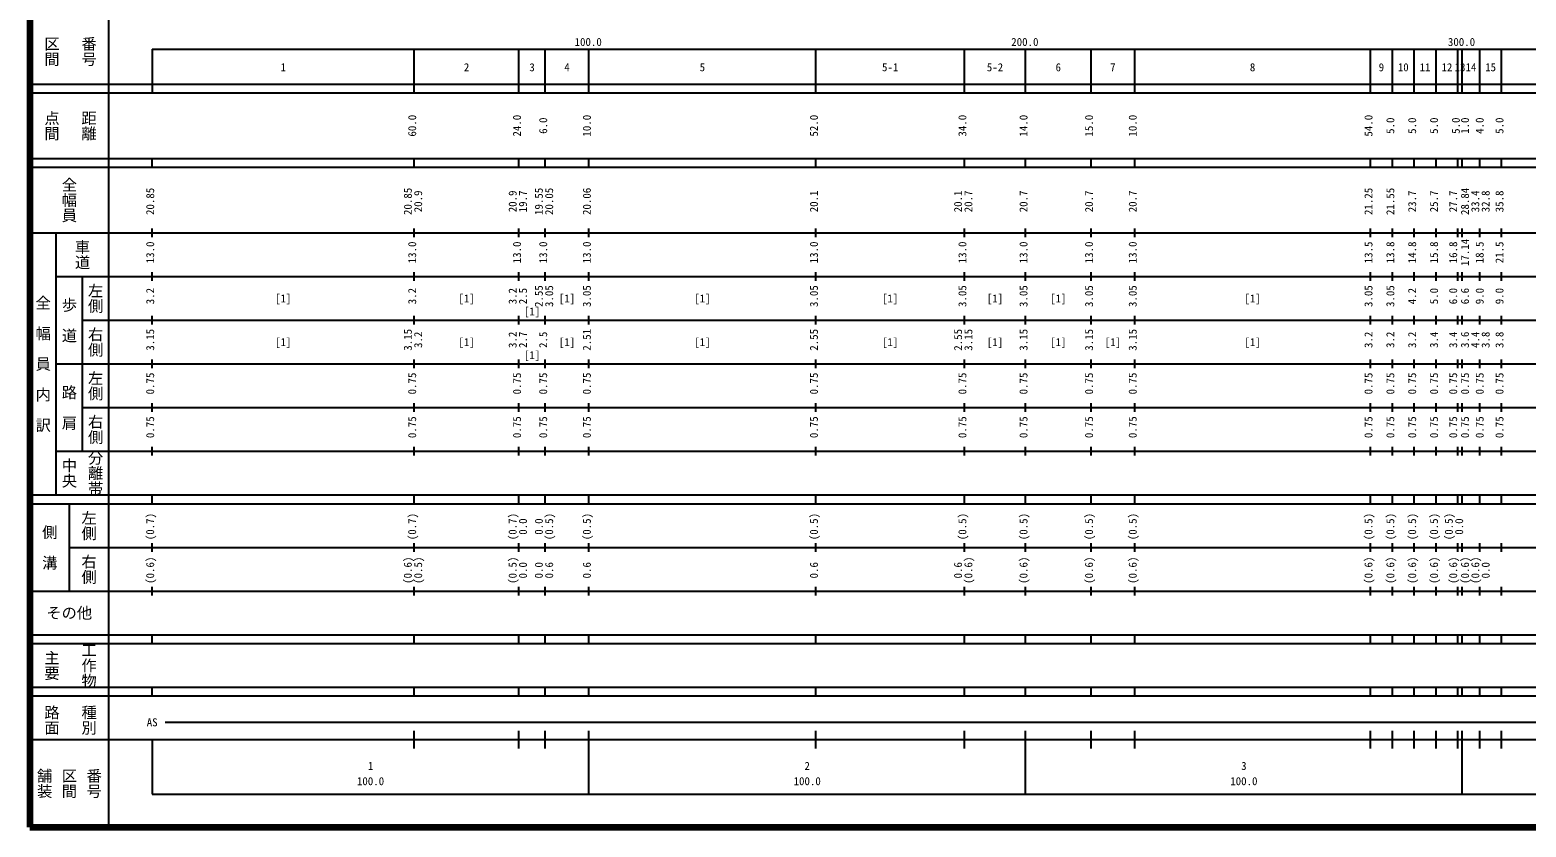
# Model space of a CAD drawing. Units: millimetres on the paper, enlarged 1000 times. Extents: x 40000 to 680000, y 20000 to 380000.
# Drawn here: x 40000 to 382628, y 20000 to 202409 of the extents above; entities that cross this region are included whole.
import ezdxf
from ezdxf.enums import TextEntityAlignment as Align

# ---------------------------------------------------------------- set-up
doc = ezdxf.new("R2010")
doc.units = ezdxf.units.MM
doc.header["$LTSCALE"] = 1000
doc.layers.add('M-TTL', color=2, linetype='Continuous', lineweight=140)
doc.layers.add('M-TTL-BAND', color=7, linetype='Continuous', lineweight=25)
doc.styles.add('@ＭＳ ゴシック', font='')
doc.styles.add('ＭＳ ゴシック', font='')
doc.styles.get('@ＭＳ ゴシック').set_extended_font_data('@MS Gothic')
doc.styles.get('ＭＳ ゴシック').set_extended_font_data('MS Gothic')

msp = doc.modelspace()

# ---------------------------------------------------------------- linework, layer by layer
at = {"layer": 'M-TTL'}
for p, q in [((40000, 380000), (40000, 20000)), ((40000, 20000), (680000, 20000))]:
    msp.add_line(p, q, dxfattribs=at)
at = {"layer": 'M-TTL-BAND'}
for p, q in [((58000, 370000), (58000, 20000)), ((68000, 198000), (579000, 198000)), ((68000, 198000), (68000, 188000)), ((128000, 188000), (128000, 198000)), ((152000, 188000), (152000, 198000)), ((158000, 188000), (158000, 198000)), ((168000, 188000), (168000, 198000)), ((220000, 188000), (220000, 198000)), ((254000, 188000), (254000, 198000)), ((268000, 188000), (268000, 198000)), ((283000, 188000), (283000, 198000)), ((293000, 188000), (293000, 198000)), ((347000, 188000), (347000, 198000)), ((352000, 188000), (352000, 198000)), ((357000, 188000), (357000, 198000)), ((362000, 188000), (362000, 198000)), ((367000, 188000), (367000, 198000)), ((368000, 188000), (368000, 198000)), ((372000, 188000), (372000, 198000)), ((377000, 188000), (377000, 198000)), ((40000, 190000), (579000, 190000)), ((40000, 188000), (579000, 188000)), ((40000, 173000), (579000, 173000)), ((68000, 171000), (68000, 173000)), ((128000, 171000), (128000, 173000)), ((152000, 171000), (152000, 173000)), ((158000, 171000), (158000, 173000)), ((168000, 171000), (168000, 173000)), ((220000, 171000), (220000, 173000)), ((254000, 171000), (254000, 173000)), ((268000, 171000), (268000, 173000)), ((283000, 171000), (283000, 173000)), ((293000, 171000), (293000, 173000)), ((347000, 171000), (347000, 173000)), ((352000, 171000), (352000, 173000)), ((357000, 171000), (357000, 173000)), ((362000, 171000), (362000, 173000)), ((367000, 171000), (367000, 173000)), ((368000, 171000), (368000, 173000)), ((372000, 171000), (372000, 173000)), ((377000, 171000), (377000, 173000)), ((40000, 171000), (579000, 171000)), ((40000, 156000), (579000, 156000)), ((46000, 96000), (46000, 156000)), ((68000, 155000), (68000, 157000)), ((128000, 155000), (128000, 157000)), ((152000, 155000), (152000, 157000)), ((158000, 155000), (158000, 157000)), ((168000, 155000), (168000, 157000)), ((220000, 155000), (220000, 157000)), ((254000, 155000), (254000, 157000)), ((268000, 155000), (268000, 157000)), ((283000, 155000), (283000, 157000)), ((293000, 155000), (293000, 157000)), ((347000, 155000), (347000, 157000)), ((352000, 155000), (352000, 157000)), ((357000, 155000), (357000, 157000)), ((362000, 155000), (362000, 157000)), ((367000, 155000), (367000, 157000)), ((368000, 155000), (368000, 157000)), ((372000, 155000), (372000, 157000)), ((377000, 155000), (377000, 157000)), ((46000, 146000), (579000, 146000)), ((52000, 146000), (52000, 106000)), ((68000, 145000), (68000, 147000)), ((128000, 145000), (128000, 147000)), ((152000, 145000), (152000, 147000)), ((158000, 145000), (158000, 147000)), ((168000, 145000), (168000, 147000)), ((220000, 145000), (220000, 147000)), ((254000, 145000), (254000, 147000)), ((268000, 145000), (268000, 147000)), ((283000, 145000), (283000, 147000)), ((293000, 145000), (293000, 147000)), ((347000, 145000), (347000, 147000)), ((352000, 145000), (352000, 147000)), ((357000, 145000), (357000, 147000)), ((362000, 145000), (362000, 147000)), ((367000, 145000), (367000, 147000)), ((368000, 145000), (368000, 147000)), ((372000, 145000), (372000, 147000)), ((377000, 145000), (377000, 147000)), ((52000, 136000), (579000, 136000)), ((68000, 135000), (68000, 137000)), ((128000, 135000), (128000, 137000)), ((152000, 135000), (152000, 137000)), ((158000, 135000), (158000, 137000)), ((168000, 135000), (168000, 137000)), ((220000, 135000), (220000, 137000)), ((254000, 135000), (254000, 137000)), ((268000, 135000), (268000, 137000)), ((283000, 135000), (283000, 137000)), ((293000, 135000), (293000, 137000)), ((347000, 135000), (347000, 137000)), ((352000, 135000), (352000, 137000)), ((357000, 135000), (357000, 137000)), ((362000, 135000), (362000, 137000)), ((367000, 135000), (367000, 137000)), ((368000, 135000), (368000, 137000)), ((372000, 135000), (372000, 137000)), ((377000, 135000), (377000, 137000)), ((68000, 125000), (68000, 127000)), ((128000, 125000), (128000, 127000)), ((152000, 125000), (152000, 127000)), ((158000, 125000), (158000, 127000)), ((168000, 125000), (168000, 127000)), ((220000, 125000), (220000, 127000)), ((254000, 125000), (254000, 127000)), ((268000, 125000), (268000, 127000)), ((283000, 125000), (283000, 127000)), ((293000, 125000), (293000, 127000)), ((347000, 125000), (347000, 127000)), ((352000, 125000), (352000, 127000)), ((357000, 125000), (357000, 127000)), ((362000, 125000), (362000, 127000)), ((367000, 125000), (367000, 127000)), ((368000, 125000), (368000, 127000)), ((372000, 125000), (372000, 127000)), ((377000, 125000), (377000, 127000)), ((46000, 126000), (579000, 126000)), ((68000, 115000), (68000, 117000)), ((128000, 115000), (128000, 117000)), ((152000, 115000), (152000, 117000)), ((158000, 115000), (158000, 117000)), ((168000, 115000), (168000, 117000)), ((220000, 115000), (220000, 117000)), ((254000, 115000), (254000, 117000)), ((268000, 115000), (268000, 117000)), ((283000, 115000), (283000, 117000)), ((293000, 115000), (293000, 117000)), ((347000, 115000), (347000, 117000)), ((352000, 115000), (352000, 117000)), ((357000, 115000), (357000, 117000)), ((362000, 115000), (362000, 117000)), ((367000, 115000), (367000, 117000)), ((368000, 115000), (368000, 117000)), ((372000, 115000), (372000, 117000)), ((377000, 115000), (377000, 117000)), ((52000, 116000), (579000, 116000)), ((68000, 105000), (68000, 107000)), ((128000, 105000), (128000, 107000)), ((152000, 105000), (152000, 107000)), ((158000, 105000), (158000, 107000)), ((168000, 105000), (168000, 107000)), ((220000, 105000), (220000, 107000)), ((254000, 105000), (254000, 107000)), ((268000, 105000), (268000, 107000)), ((283000, 105000), (283000, 107000)), ((293000, 105000), (293000, 107000)), ((347000, 105000), (347000, 107000)), ((352000, 105000), (352000, 107000)), ((357000, 105000), (357000, 107000)), ((362000, 105000), (362000, 107000)), ((367000, 105000), (367000, 107000)), ((368000, 105000), (368000, 107000)), ((372000, 105000), (372000, 107000)), ((377000, 105000), (377000, 107000)), ((46000, 106000), (579000, 106000)), ((40000, 96000), (579000, 96000)), ((68000, 94000), (68000, 96000)), ((128000, 94000), (128000, 96000)), ((152000, 94000), (152000, 96000)), ((158000, 94000), (158000, 96000)), ((168000, 94000), (168000, 96000)), ((220000, 94000), (220000, 96000)), ((254000, 94000), (254000, 96000)), ((268000, 94000), (268000, 96000)), ((283000, 94000), (283000, 96000)), ((293000, 94000), (293000, 96000)), ((347000, 94000), (347000, 96000)), ((352000, 94000), (352000, 96000)), ((357000, 94000), (357000, 96000)), ((362000, 94000), (362000, 96000)), ((367000, 94000), (367000, 96000)), ((368000, 94000), (368000, 96000)), ((372000, 94000), (372000, 96000)), ((377000, 94000), (377000, 96000)), ((40000, 94000), (579000, 94000)), ((49000, 94000), (49000, 74000)), ((49000, 84000), (579000, 84000)), ((68000, 83000), (68000, 85000)), ((128000, 83000), (128000, 85000)), ((152000, 83000), (152000, 85000)), ((158000, 83000), (158000, 85000)), ((168000, 83000), (168000, 85000)), ((220000, 83000), (220000, 85000)), ((254000, 83000), (254000, 85000)), ((268000, 83000), (268000, 85000)), ((283000, 83000), (283000, 85000)), ((293000, 83000), (293000, 85000)), ((347000, 83000), (347000, 85000)), ((352000, 83000), (352000, 85000)), ((357000, 83000), (357000, 85000)), ((362000, 83000), (362000, 85000)), ((367000, 83000), (367000, 85000)), ((368000, 83000), (368000, 85000)), ((372000, 83000), (372000, 85000)), ((377000, 83000), (377000, 85000)), ((40000, 74000), (579000, 74000)), ((68000, 73000), (68000, 75000)), ((128000, 73000), (128000, 75000)), ((152000, 73000), (152000, 75000)), ((158000, 73000), (158000, 75000)), ((168000, 73000), (168000, 75000)), ((220000, 73000), (220000, 75000)), ((254000, 73000), (254000, 75000)), ((268000, 73000), (268000, 75000)), ((283000, 73000), (283000, 75000)), ((293000, 73000), (293000, 75000)), ((347000, 73000), (347000, 75000)), ((352000, 73000), (352000, 75000)), ((357000, 73000), (357000, 75000)), ((362000, 73000), (362000, 75000)), ((367000, 73000), (367000, 75000)), ((368000, 73000), (368000, 75000)), ((372000, 73000), (372000, 75000)), ((377000, 73000), (377000, 75000)), ((40000, 64000), (579000, 64000)), ((40000, 62000), (579000, 62000)), ((68000, 62000), (68000, 64000)), ((128000, 62000), (128000, 64000)), ((152000, 62000), (152000, 64000)), ((158000, 62000), (158000, 64000)), ((168000, 62000), (168000, 64000)), ((220000, 62000), (220000, 64000)), ((254000, 62000), (254000, 64000)), ((268000, 62000), (268000, 64000)), ((283000, 62000), (283000, 64000)), ((293000, 62000), (293000, 64000)), ((347000, 62000), (347000, 64000)), ((352000, 62000), (352000, 64000)), ((357000, 62000), (357000, 64000)), ((362000, 62000), (362000, 64000)), ((367000, 62000), (367000, 64000)), ((368000, 62000), (368000, 64000)), ((372000, 62000), (372000, 64000)), ((377000, 62000), (377000, 64000)), ((40000, 52000), (579000, 52000)), ((68000, 50000), (68000, 52000)), ((128000, 50000), (128000, 52000)), ((152000, 50000), (152000, 52000)), ((158000, 50000), (158000, 52000)), ((168000, 50000), (168000, 52000)), ((220000, 50000), (220000, 52000)), ((254000, 50000), (254000, 52000)), ((268000, 50000), (268000, 52000)), ((283000, 50000), (283000, 52000)), ((293000, 50000), (293000, 52000)), ((347000, 50000), (347000, 52000)), ((352000, 50000), (352000, 52000)), ((357000, 50000), (357000, 52000)), ((362000, 50000), (362000, 52000)), ((367000, 50000), (367000, 52000)), ((368000, 50000), (368000, 52000)), ((372000, 50000), (372000, 52000)), ((377000, 50000), (377000, 52000)), ((40000, 50000), (579000, 50000)), ((71000, 44000), (565000, 44000)), ((128000, 38000), (128000, 42000)), ((152000, 38000), (152000, 42000)), ((158000, 38000), (158000, 42000)), ((168000, 27500), (168000, 42000)), ((220000, 38000), (220000, 42000)), ((254000, 38000), (254000, 42000)), ((268000, 27500), (268000, 42000)), ((283000, 38000), (283000, 42000)), ((293000, 38000), (293000, 42000)), ((347000, 38000), (347000, 42000)), ((352000, 38000), (352000, 42000)), ((357000, 38000), (357000, 42000)), ((362000, 38000), (362000, 42000)), ((367000, 38000), (367000, 42000)), ((368000, 27500), (368000, 42000)), ((372000, 38000), (372000, 42000)), ((377000, 38000), (377000, 42000)), ((40000, 40000), (579000, 40000)), ((68000, 40000), (68000, 27500)), ((68000, 27500), (579000, 27500))]:
    msp.add_line(p, q, dxfattribs=at)

# ---------------------------------------------------------------- texts
at = {"layer": 'M-TTL-BAND', "style": '@ＭＳ ゴシック'}
for s, p in [('区間', (45000, 197500)), ('番号', (53500, 197500)), ('点間', (45000, 180500)), ('距離', (53500, 180500)), ('全幅員', (49000, 163500)), ('車道', (52000, 151000)), ('左側', (55000, 141000)), ('全\u3000幅\u3000員\u3000内\u3000訳', (43000, 126000)), ('歩\u3000道', (49000, 136000)), ('右側', (55000, 131000)), ('左側', (55000, 121000)), ('路\u3000肩', (49000, 116000)), ('右側', (55000, 111000)), ('中央', (49000, 101000)), ('分離帯', (55000, 101000)), ('側\u3000溝', (44500, 84000)), ('左側', (53500, 89000)), ('右側', (53500, 79000)), ('工作物', (53500, 57000)), ('主要', (45000, 57000)), ('路面', (45000, 44500)), ('種別', (53500, 44500)), ('舗装', (43333, 30000)), ('区間', (49000, 30000)), ('番号', (54667, 30000))]:
    msp.add_text(s, height=2566, rotation=270, dxfattribs=at).set_placement(p, align=Align.MIDDLE_CENTER)
at = {"layer": 'M-TTL-BAND', "style": 'ＭＳ ゴシック'}
for s, p in [('100.0', (167844, 198195)), ('200.0', (267844, 198195)), ('300.0', (367844, 198195)), ('1', (98000, 192405)), ('2', (140000, 192405)), ('3', (155000, 192405)), ('4', (163000, 192405)), ('5', (194000, 192405)), ('5-1', (237000, 192405)), ('5-2', (261000, 192405)), ('6', (275500, 192405)), ('7', (288000, 192405)), ('8', (320000, 192405)), ('9', (349500, 192405)), ('10', (354500, 192405)), ('11', (359500, 192405)), ('12', (364500, 192405)), ('13', (367500, 192405)), ('14', (370000, 192405)), ('15', (374500, 192405)), ('[1]', (98000, 139500)), ('[1]', (140000, 139500)), ('[1]', (163000, 139500)), ('[1]', (194000, 139500)), ('[1]', (237000, 139500)), ('[1]', (261000, 139500)), ('[1]', (275500, 139500)), ('[1]', (320000, 139500)), ('[1]', (155000, 136523)), ('[1]', (98000, 129500)), ('[1]', (140000, 129500)), ('[1]', (163000, 129500)), ('[1]', (194000, 129500)), ('[1]', (237000, 129500)), ('[1]', (261000, 129500)), ('[1]', (275500, 129500)), ('[1]', (288000, 129500)), ('[1]', (320000, 129500)), ('[1]', (155000, 126523)), ('AS', (68000, 42500)), ('1', (118000, 32523)), ('2', (218000, 32523)), ('3', (318000, 32523)), ('100.0', (118000, 29033)), ('100.0', (218000, 29033)), ('100.0', (318000, 29033))]:
    msp.add_text(s, height=1833, dxfattribs=at).set_placement(p, align=Align.BOTTOM_CENTER)
for s, p in [('60.0', (129000, 180500)), ('24.0', (153000, 180500)), ('6.0', (159000, 180500)), ('10.0', (169000, 180500)), ('52.0', (221000, 180500)), ('34.0', (255000, 180500)), ('14.0', (269000, 180500)), ('15.0', (284000, 180500)), ('10.0', (294000, 180500)), ('54.0', (348000, 180500)), ('5.0', (353000, 180500)), ('5.0', (358000, 180500)), ('5.0', (363000, 180500)), ('5.0', (368000, 180500)), ('1.0', (370094, 180500)), ('4.0', (373456, 180500)), ('5.0', (378000, 180500)), ('20.85', (69000, 163174)), ('20.85', (128000, 163174)), ('20.9', (130370, 163174)), ('20.9', (152000, 163174)), ('19.7', (154370, 163174)), ('19.55', (158000, 163174)), ('20.05', (160370, 163174)), ('20.06', (169000, 163174)), ('20.1', (221000, 163174)), ('20.1', (254000, 163174)), ('20.7', (256370, 163174)), ('20.7', (269000, 163174)), ('20.7', (284000, 163174)), ('20.7', (294000, 163174)), ('21.25', (348000, 163174)), ('21.55', (353000, 163174)), ('23.7', (358000, 163174)), ('25.7', (363000, 163174)), ('27.7', (367392, 163174)), ('28.84', (370094, 163174)), ('33.4', (372456, 163174)), ('32.8', (374826, 163174)), ('35.8', (378000, 163174)), ('17.14', (370094, 151500)), ('13.0', (69000, 151500)), ('13.0', (129000, 151500)), ('13.0', (153000, 151500)), ('13.0', (159000, 151500)), ('13.0', (169000, 151500)), ('13.0', (221000, 151500)), ('13.0', (255000, 151500)), ('13.0', (269000, 151500)), ('13.0', (284000, 151500)), ('13.0', (294000, 151500)), ('13.5', (348000, 151500)), ('13.8', (353000, 151500)), ('14.8', (358000, 151500)), ('15.8', (363000, 151500)), ('16.8', (367392, 151500)), ('18.5', (373456, 151500)), ('21.5', (378000, 151500)), ('3.2', (69000, 141500)), ('3.2', (129000, 141500)), ('3.2', (152000, 141500)), ('2.5', (154370, 141500)), ('2.55', (158000, 141500)), ('3.05', (160370, 141500)), ('3.05', (169000, 141500)), ('3.05', (221000, 141500)), ('3.05', (255000, 141500)), ('3.05', (269000, 141500)), ('3.05', (284000, 141500)), ('3.05', (294000, 141500)), ('3.05', (348000, 141500)), ('3.05', (353000, 141500)), ('4.2', (358000, 141500)), ('5.0', (363000, 141500)), ('6.0', (367392, 141500)), ('6.6', (370094, 141500)), ('9.0', (373456, 141500)), ('9.0', (378000, 141500)), ('3.15', (69000, 131500)), ('3.15', (128000, 131500)), ('2.51', (169000, 131500)), ('2.55', (221000, 131500)), ('2.55', (254000, 131500)), ('3.15', (256370, 131500)), ('3.15', (269000, 131500)), ('3.15', (284000, 131500)), ('3.15', (294000, 131500)), ('3.2', (130370, 131500)), ('3.2', (152000, 131500)), ('2.7', (154370, 131500)), ('2.5', (159000, 131500)), ('3.2', (348000, 131500)), ('3.2', (353000, 131500)), ('3.2', (358000, 131500)), ('3.4', (363000, 131500)), ('3.4', (367392, 131500)), ('3.6', (370094, 131500)), ('4.4', (372456, 131500)), ('3.8', (374826, 131500)), ('3.8', (378000, 131500)), ('0.75', (69000, 121500)), ('0.75', (129000, 121500)), ('0.75', (153000, 121500)), ('0.75', (159000, 121500)), ('0.75', (169000, 121500)), ('0.75', (221000, 121500)), ('0.75', (255000, 121500)), ('0.75', (269000, 121500)), ('0.75', (284000, 121500)), ('0.75', (294000, 121500)), ('0.75', (348000, 121500)), ('0.75', (353000, 121500)), ('0.75', (358000, 121500)), ('0.75', (363000, 121500)), ('0.75', (367392, 121500)), ('0.75', (370094, 121500)), ('0.75', (373456, 121500)), ('0.75', (378000, 121500)), ('0.75', (69000, 111500)), ('0.75', (129000, 111500)), ('0.75', (153000, 111500)), ('0.75', (159000, 111500)), ('0.75', (169000, 111500)), ('0.75', (221000, 111500)), ('0.75', (255000, 111500)), ('0.75', (269000, 111500)), ('0.75', (284000, 111500)), ('0.75', (294000, 111500)), ('0.75', (348000, 111500)), ('0.75', (353000, 111500)), ('0.75', (358000, 111500)), ('0.75', (363000, 111500)), ('0.75', (367392, 111500)), ('0.75', (370094, 111500)), ('0.75', (373456, 111500)), ('0.75', (378000, 111500)), ('(0.7)', (69000, 88764)), ('(0.7)', (129000, 88764)), ('(0.7)', (152000, 88764)), ('0.0', (154370, 88764)), ('0.0', (158000, 88764)), ('(0.5)', (160370, 88764)), ('(0.5)', (169000, 88764)), ('(0.5)', (221000, 88764)), ('(0.5)', (255000, 88764)), ('(0.5)', (269000, 88764)), ('(0.5)', (284000, 88764)), ('(0.5)', (294000, 88764)), ('(0.5)', (348000, 88764)), ('(0.5)', (353000, 88764)), ('(0.5)', (358000, 88764)), ('(0.5)', (363000, 88764)), ('(0.5)', (366392, 88764)), ('0.0', (368762, 88764)), ('(0.6)', (69000, 78764)), ('(0.6)', (128000, 78764)), ('(0.5)', (130370, 78764)), ('(0.5)', (152000, 78764)), ('0.0', (154370, 78764)), ('0.0', (158000, 78764)), ('0.6', (160370, 78764)), ('0.6', (169000, 78764)), ('0.6', (221000, 78764)), ('0.6', (254000, 78764)), ('(0.6)', (256370, 78764)), ('(0.6)', (269000, 78764)), ('(0.6)', (284000, 78764)), ('(0.6)', (294000, 78764)), ('(0.6)', (348000, 78764)), ('(0.6)', (353000, 78764)), ('(0.6)', (358000, 78764)), ('(0.6)', (363000, 78764)), ('(0.6)', (367392, 78764)), ('(0.6)', (370094, 78764)), ('(0.6)', (372456, 78764)), ('0.0', (374826, 78764))]:
    msp.add_text(s, height=1833, rotation=90, dxfattribs=at).set_placement(p, align=Align.BOTTOM_CENTER)
msp.add_text('その他', height=2566, dxfattribs=at).set_placement((49000, 69000), align=Align.MIDDLE_CENTER)

doc.saveas('drawing.dxf')
